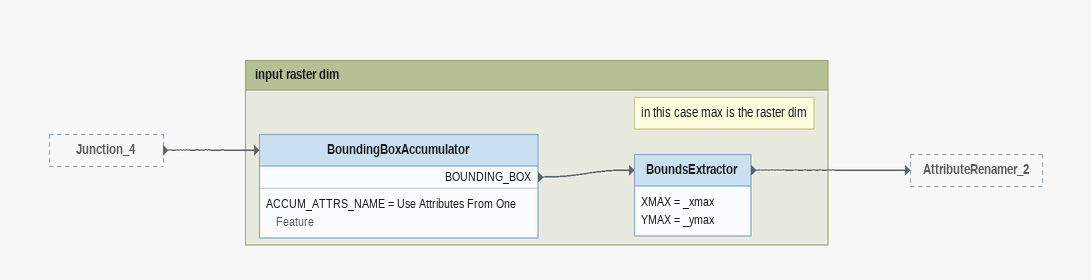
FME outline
Junction_4 [outside]
    -> BoundingBoxAccumulator

Bookmark: input raster dim
BoundingBoxAccumulator
    ACCUM_ATTRS_NAME = Use Attributes From One Feature
    BOUNDING_BOX -> BoundsExtractor
Note: in this case max is the raster dim
BoundsExtractor
    XMAX = _xmax
    YMAX = _ymax
    -> AttributeRenamer_2
